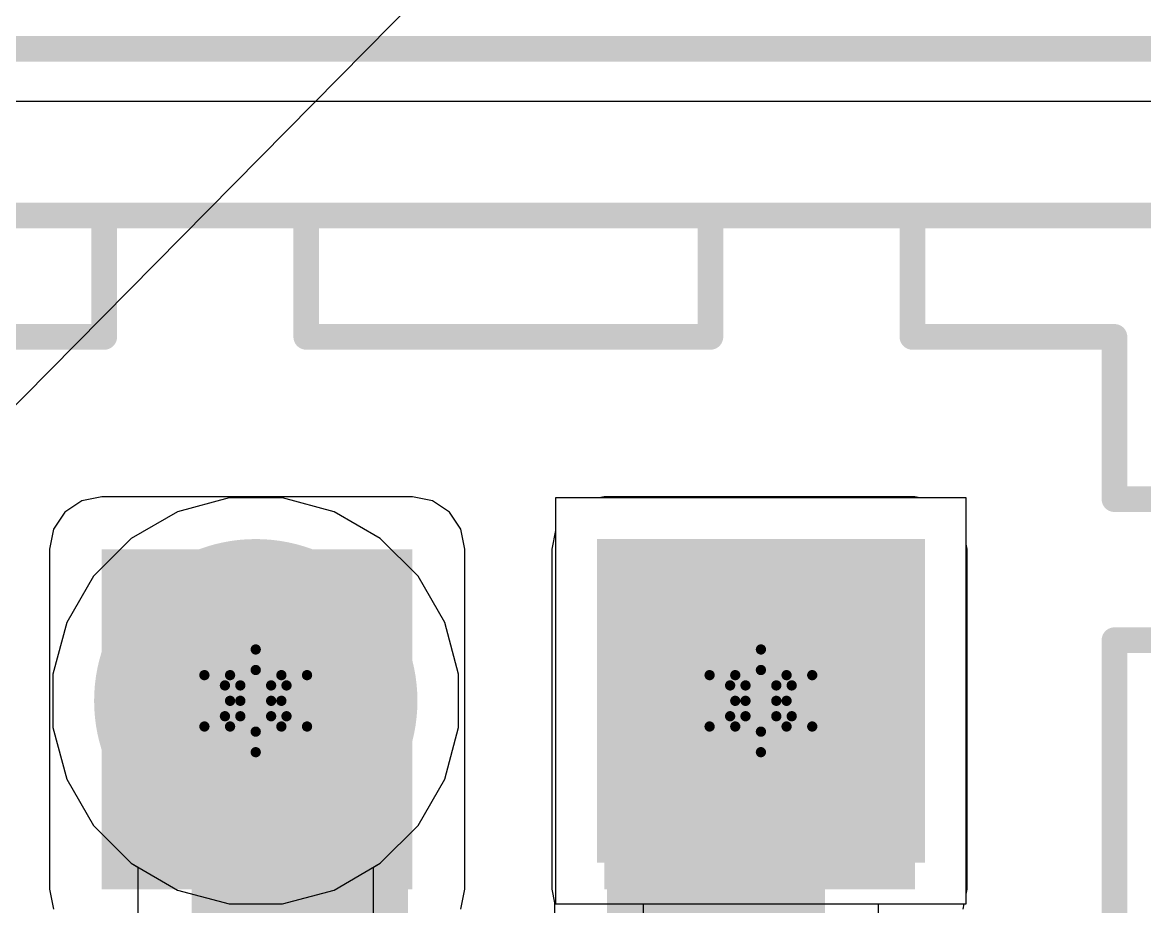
# Model space of a CAD drawing. Header units: inches. Extents: x 0 to 208, y 0 to 213.
# Drawn here: x 0.9413 to 1.16, y 4.1637 to 4.3359 of the extents above; entities that cross this region are included whole.
import ezdxf

# ---------------------------------------------------------------- set-up
doc = ezdxf.new("R2010")
doc.units = ezdxf.units.IN
doc.header["$MEASUREMENT"] = 0
for name, color, linetype in [('Board_Outline', 216, 'Continuous'), ('Bottom Layer', 5, 'Continuous'), ('Bottom Solder', 6, 'Continuous'), ('Drill Drawing', 1, 'Continuous'), ('L2_GND1', 16, 'Continuous'), ('L3_SIG1', 76, 'Continuous'), ('L4_PWR', 90, 'Continuous'), ('L5_GND2', 156, 'Continuous'), ('L6_SIG2', 130, 'Continuous'), ('L7_GND3', 216, 'Continuous'), ('Multi-Layer', 9, 'Continuous'), ('Pad Holes', 156, 'Continuous'), ('Top Layer', 1, 'Continuous'), ('Top Overlay', 2, 'Continuous'), ('Top Solder', 216, 'Continuous')]:
    doc.layers.add(name, color=color, linetype=linetype)

# ---------------------------------------------------------------- blocks, each defined once
blk = doc.blocks.new('P____PAK_SO_8_B_114')
at = {"layer": 'Bottom Solder'}
blk.add_line((-0.01659, 0.08618), (-209.70349, 207.36439), dxfattribs=at)
blk = doc.blocks.new('HC_XH_2A_G_154')
at = {"layer": 'Bottom Layer'}
blk.add_hatch(color=5, dxfattribs=at).paths.add_polyline_path([(-0.07922, 0.02953), (-0.01922, 0.02953), (-0.01922, -0.02953), (-0.07922, -0.02953)])
h = blk.add_hatch(color=5, dxfattribs=at)
edge = h.paths.add_edge_path()
edge.add_arc((0.04921, 0), 0.02953, 0, 360)
at = {"layer": 'Bottom Solder'}
blk.add_hatch(color=6, dxfattribs=at).paths.add_polyline_path([(-0.08119, 0.0315), (-0.01725, 0.0315), (-0.01725, -0.0315), (-0.08119, -0.0315)])
h = blk.add_hatch(color=6, dxfattribs=at)
edge = h.paths.add_edge_path()
edge.add_arc((0.04921, 0), 0.0315, 0, 360)
at = {"layer": 'L2_GND1'}
blk.add_hatch(color=16, dxfattribs=at).paths.add_polyline_path([(-0.07922, 0.02953), (-0.01922, 0.02953), (-0.01922, -0.02953), (-0.07922, -0.02953)])
h = blk.add_hatch(color=16, dxfattribs=at)
edge = h.paths.add_edge_path()
edge.add_arc((0.04921, 0), 0.02953, 0, 360)
at = {"layer": 'L3_SIG1'}
blk.add_hatch(color=76, dxfattribs=at).paths.add_polyline_path([(-0.07922, 0.02953), (-0.01922, 0.02953), (-0.01922, -0.02953), (-0.07922, -0.02953)])
h = blk.add_hatch(color=76, dxfattribs=at)
edge = h.paths.add_edge_path()
edge.add_arc((0.04921, 0), 0.02953, 0, 360)
at = {"layer": 'L4_PWR'}
blk.add_hatch(color=90, dxfattribs=at).paths.add_polyline_path([(-0.07922, 0.02953), (-0.01922, 0.02953), (-0.01922, -0.02953), (-0.07922, -0.02953)])
h = blk.add_hatch(color=90, dxfattribs=at)
edge = h.paths.add_edge_path()
edge.add_arc((0.04921, 0), 0.02953, 0, 360)
at = {"layer": 'L5_GND2'}
blk.add_hatch(color=156, dxfattribs=at).paths.add_polyline_path([(-0.07922, 0.02953), (-0.01922, 0.02953), (-0.01922, -0.02953), (-0.07922, -0.02953)])
h = blk.add_hatch(color=156, dxfattribs=at)
edge = h.paths.add_edge_path()
edge.add_arc((0.04921, 0), 0.02953, 0, 360)
at = {"layer": 'L6_SIG2'}
blk.add_hatch(color=130, dxfattribs=at).paths.add_polyline_path([(-0.07922, 0.02953), (-0.01922, 0.02953), (-0.01922, -0.02953), (-0.07922, -0.02953)])
h = blk.add_hatch(color=130, dxfattribs=at)
edge = h.paths.add_edge_path()
edge.add_arc((0.04921, 0), 0.02953, 0, 360)
at = {"layer": 'L7_GND3'}
blk.add_hatch(color=216, dxfattribs=at).paths.add_polyline_path([(-0.07922, 0.02953), (-0.01922, 0.02953), (-0.01922, -0.02953), (-0.07922, -0.02953)])
h = blk.add_hatch(color=216, dxfattribs=at)
edge = h.paths.add_edge_path()
edge.add_arc((0.04921, 0), 0.02953, 0, 360)
at = {"layer": 'Multi-Layer'}
blk.add_hatch(color=9, dxfattribs=at).paths.add_polyline_path([(-0.07922, 0.02953), (-0.01922, 0.02953), (-0.01922, -0.02953), (-0.07922, -0.02953)])
h = blk.add_hatch(color=9, dxfattribs=at)
edge = h.paths.add_edge_path()
edge.add_arc((0.04921, 0), 0.02953, 0, 360)
at = {"layer": 'Pad Holes'}
h = blk.add_hatch(color=7, dxfattribs=at)
edge = h.paths.add_edge_path()
edge.add_arc((-0.04922, 0), 0.01772, 0, 360)
h = blk.add_hatch(color=7, dxfattribs=at)
edge = h.paths.add_edge_path()
edge.add_arc((0.04922, 0), 0.01772, 0, 360)
at = {"layer": 'Top Layer'}
blk.add_hatch(color=1, dxfattribs=at).paths.add_polyline_path([(-0.07922, 0.02953), (-0.01922, 0.02953), (-0.01922, -0.02953), (-0.07922, -0.02953)])
h = blk.add_hatch(color=1, dxfattribs=at)
edge = h.paths.add_edge_path()
edge.add_arc((0.04921, 0), 0.02953, 0, 360)
at = {"layer": 'Top Solder'}
blk.add_hatch(color=216, dxfattribs=at).paths.add_polyline_path([(-0.08119, 0.0315), (-0.01725, 0.0315), (-0.01725, -0.0315), (-0.08119, -0.0315)])
h = blk.add_hatch(color=216, dxfattribs=at)
edge = h.paths.add_edge_path()
edge.add_arc((0.04921, 0), 0.0315, 0, 360)
at = {"layer": 'Top Overlay'}
for points in [[(-0.11811, 0.11811, 0.005, 0.005, 0), (-0.11811, -0.01181, 0.005, 0.005, 0)], [(-0.11811, -0.01181, 0.005, 0.005, 0), (-0.14764, -0.01181, 0.005, 0.005, 0)], [(-0.11811, -0.03927, 0.005, 0.005, 0), (-0.14764, -0.03927, 0.005, 0.005, 0)], [(-0.11811, -0.03927, 0.005, 0.005, 0), (-0.11811, -0.07087, 0.005, 0.005, 0)], [(-0.07874, -0.07087, 0.005, 0.005, 0), (-0.11811, -0.07087, 0.005, 0.005, 0)], [(-0.07874, -0.07087, 0.005, 0.005, 0), (-0.07874, -0.09449, 0.005, 0.005, 0)], [(-0.03938, -0.07087, 0.005, 0.005, 0), (-0.03938, -0.09449, 0.005, 0.005, 0)], [(0.03937, -0.07087, 0.005, 0.005, 0), (-0.03938, -0.07087, 0.005, 0.005, 0)], [(0.03937, -0.07087, 0.005, 0.005, 0), (0.03937, -0.09449, 0.005, 0.005, 0)], [(0.11811, -0.07087, 0.005, 0.005, 0), (0.07874, -0.07087, 0.005, 0.005, 0)], [(0.07874, -0.07087, 0.005, 0.005, 0), (0.07874, -0.09449, 0.005, 0.005, 0)], [(0.14764, -0.09449, 0.005, 0.005, 0), (-0.14764, -0.09449, 0.005, 0.005, 0)]]:
    blk.add_lwpolyline(points, format="xyseb", dxfattribs=at)
for points in [[(-0.11936, -0.01181, 0.0025, 0.0025, 1), (-0.11686, -0.01181, 0.0025, 0.0025, 1)], [(-0.11936, -0.01181, 0.0025, 0.0025, 1), (-0.11686, -0.01181, 0.0025, 0.0025, 1)], [(-0.11936, -0.03927, 0.0025, 0.0025, 1), (-0.11686, -0.03927, 0.0025, 0.0025, 1)], [(-0.11936, -0.03927, 0.0025, 0.0025, 1), (-0.11686, -0.03927, 0.0025, 0.0025, 1)], [(-0.11936, -0.07087, 0.0025, 0.0025, 1), (-0.11686, -0.07087, 0.0025, 0.0025, 1)], [(-0.11936, -0.07087, 0.0025, 0.0025, 1), (-0.11686, -0.07087, 0.0025, 0.0025, 1)], [(-0.07999, -0.07087, 0.0025, 0.0025, 1), (-0.07749, -0.07087, 0.0025, 0.0025, 1)], [(-0.07999, -0.07087, 0.0025, 0.0025, 1), (-0.07749, -0.07087, 0.0025, 0.0025, 1)], [(-0.04063, -0.07087, 0.0025, 0.0025, 1), (-0.03813, -0.07087, 0.0025, 0.0025, 1)], [(-0.04063, -0.07087, 0.0025, 0.0025, 1), (-0.03813, -0.07087, 0.0025, 0.0025, 1)], [(0.03812, -0.07087, 0.0025, 0.0025, 1), (0.04062, -0.07087, 0.0025, 0.0025, 1)], [(0.03812, -0.07087, 0.0025, 0.0025, 1), (0.04062, -0.07087, 0.0025, 0.0025, 1)], [(0.07749, -0.07087, 0.0025, 0.0025, 1), (0.07999, -0.07087, 0.0025, 0.0025, 1)], [(0.07749, -0.07087, 0.0025, 0.0025, 1), (0.07999, -0.07087, 0.0025, 0.0025, 1)], [(-0.07999, -0.09449, 0.0025, 0.0025, 1), (-0.07749, -0.09449, 0.0025, 0.0025, 1)], [(-0.04063, -0.09449, 0.0025, 0.0025, 1), (-0.03813, -0.09449, 0.0025, 0.0025, 1)], [(0.03812, -0.09449, 0.0025, 0.0025, 1), (0.04062, -0.09449, 0.0025, 0.0025, 1)], [(0.07749, -0.09449, 0.0025, 0.0025, 1), (0.07999, -0.09449, 0.0025, 0.0025, 1)]]:
    blk.add_lwpolyline(points, format="xyseb", close=True, dxfattribs=at)

msp = doc.modelspace()

# ---------------------------------------------------------------- hatches: boundary and pattern name
at = {"layer": 'Bottom Layer'}
for points in [[(1.01731, 4.23329), (0.95678, 4.23329), (0.95678, 4.16709), (1.01731, 4.16709)], [(1.05469, 4.16709), (1.11522, 4.16709), (1.11522, 4.23329), (1.05469, 4.23329)], [(1.01645, 4.12561), (1.01645, 4.22465), (0.98645, 4.22465), (0.98645, 4.12561)], [(1.08522, 4.12561), (1.08522, 4.22465), (1.05522, 4.22465), (1.05522, 4.12561)]]:
    msp.add_hatch(color=5, dxfattribs=at).paths.add_polyline_path(points)

# ---------------------------------------------------------------- linework, layer by layer
at = {"layer": 'Board_Outline'}
msp.add_lwpolyline([(0, 4.33071, 0.005, 0.005, 0), (5.90551, 4.33071, 0.005, 0.005, 0)], format="xyseb", dxfattribs=at)
at = {"layer": 'Bottom Layer'}
for p, q in [((0.0102, 4.32051), (1.5866, 4.32051)), ((0.95288, 4.24271), (0.94957, 4.2405)), ((0.95678, 4.24349), (0.95288, 4.24271)), ((1.01731, 4.24349), (0.95678, 4.24349)), ((1.02122, 4.24271), (1.01731, 4.24349)), ((1.02452, 4.2405), (1.02122, 4.24271)), ((1.0537, 4.24329), (1.04522, 4.24329)), ((1.04522, 4.24329), (1.04522, 4.23695)), ((1.05469, 4.24349), (1.0537, 4.24329)), ((1.11522, 4.24349), (1.05469, 4.24349)), ((1.11621, 4.24329), (1.11522, 4.24349)), ((1.12522, 4.24329), (1.11621, 4.24329)), ((1.12522, 4.23428), (1.12522, 4.24329)), ((0.94957, 4.2405), (0.94736, 4.2372)), ((1.02673, 4.2372), (1.02452, 4.2405)), ((0.94736, 4.2372), (0.94659, 4.23329)), ((1.02751, 4.23329), (1.02673, 4.2372)), ((1.04522, 4.23695), (1.04449, 4.23329)), ((0.94659, 4.23329), (0.94659, 4.16709)), ((1.02751, 4.16709), (1.02751, 4.23329)), ((1.04449, 4.23329), (1.04449, 4.16709)), ((1.12541, 4.23329), (1.12522, 4.23428)), ((1.12541, 4.16709), (1.12541, 4.23329)), ((0.94659, 4.16709), (0.94736, 4.16318)), ((1.02673, 4.16318), (1.02751, 4.16709)), ((1.04449, 4.16709), (1.04502, 4.16441)), ((1.12522, 4.1661), (1.12541, 4.16709)), ((1.12522, 4.16424), (1.12522, 4.1661)), ((1.04502, 4.16441), (1.04502, 4.12561)), ((1.12464, 4.16318), (1.12485, 4.16424)), ((1.12485, 4.16424), (1.12522, 4.16424))]:
    msp.add_line(p, q, dxfattribs=at)
at = {"layer": 'Drill Drawing'}
for points in [[(0.98178, 4.20877, 0.002, 0.002, 0), (0.98678, 4.21377, 0.002, 0.002, 0)], [(0.98678, 4.21377, 0.002, 0.002, 0), (0.99178, 4.20877, 0.002, 0.002, 0)], [(1.08022, 4.20877, 0.002, 0.002, 0), (1.08522, 4.21377, 0.002, 0.002, 0)], [(1.08522, 4.21377, 0.002, 0.002, 0), (1.09022, 4.20877, 0.002, 0.002, 0)], [(0.97678, 4.20877, 0.002, 0.002, 0), (0.98178, 4.20377, 0.002, 0.002, 0)], [(0.97678, 4.20877, 0.002, 0.002, 0), (0.98178, 4.20877, 0.002, 0.002, 0)], [(0.98378, 4.20677, 0.002, 0.002, 0), (0.98678, 4.20977, 0.002, 0.002, 0)], [(0.98678, 4.20977, 0.002, 0.002, 0), (0.98978, 4.20677, 0.002, 0.002, 0)], [(0.99178, 4.20877, 0.002, 0.002, 0), (0.99678, 4.20877, 0.002, 0.002, 0)], [(0.99178, 4.20377, 0.002, 0.002, 0), (0.99678, 4.20877, 0.002, 0.002, 0)], [(1.07522, 4.20877, 0.002, 0.002, 0), (1.08022, 4.20377, 0.002, 0.002, 0)], [(1.07522, 4.20877, 0.002, 0.002, 0), (1.08022, 4.20877, 0.002, 0.002, 0)], [(1.08222, 4.20677, 0.002, 0.002, 0), (1.08522, 4.20977, 0.002, 0.002, 0)], [(1.08522, 4.20977, 0.002, 0.002, 0), (1.08822, 4.20677, 0.002, 0.002, 0)], [(1.09022, 4.20877, 0.002, 0.002, 0), (1.09522, 4.20877, 0.002, 0.002, 0)], [(1.09022, 4.20377, 0.002, 0.002, 0), (1.09522, 4.20877, 0.002, 0.002, 0)], [(0.98078, 4.20677, 0.002, 0.002, 0), (0.98378, 4.20377, 0.002, 0.002, 0)], [(0.98078, 4.20677, 0.002, 0.002, 0), (0.98378, 4.20677, 0.002, 0.002, 0)], [(0.98978, 4.20677, 0.002, 0.002, 0), (0.99278, 4.20677, 0.002, 0.002, 0)], [(0.98978, 4.20377, 0.002, 0.002, 0), (0.99278, 4.20677, 0.002, 0.002, 0)], [(1.07922, 4.20677, 0.002, 0.002, 0), (1.08222, 4.20377, 0.002, 0.002, 0)], [(1.07922, 4.20677, 0.002, 0.002, 0), (1.08222, 4.20677, 0.002, 0.002, 0)], [(1.08822, 4.20677, 0.002, 0.002, 0), (1.09122, 4.20677, 0.002, 0.002, 0)], [(1.08822, 4.20377, 0.002, 0.002, 0), (1.09122, 4.20677, 0.002, 0.002, 0)], [(0.97678, 4.19877, 0.002, 0.002, 0), (0.98178, 4.20377, 0.002, 0.002, 0)], [(0.98078, 4.20077, 0.002, 0.002, 0), (0.98378, 4.20377, 0.002, 0.002, 0)], [(0.98978, 4.20377, 0.002, 0.002, 0), (0.99278, 4.20077, 0.002, 0.002, 0)], [(0.99178, 4.20377, 0.002, 0.002, 0), (0.99678, 4.19877, 0.002, 0.002, 0)], [(1.07522, 4.19877, 0.002, 0.002, 0), (1.08022, 4.20377, 0.002, 0.002, 0)], [(1.07922, 4.20077, 0.002, 0.002, 0), (1.08222, 4.20377, 0.002, 0.002, 0)], [(1.08822, 4.20377, 0.002, 0.002, 0), (1.09122, 4.20077, 0.002, 0.002, 0)], [(1.09022, 4.20377, 0.002, 0.002, 0), (1.09522, 4.19877, 0.002, 0.002, 0)], [(0.98078, 4.20077, 0.002, 0.002, 0), (0.98378, 4.20077, 0.002, 0.002, 0)], [(0.98378, 4.20077, 0.002, 0.002, 0), (0.98678, 4.19777, 0.002, 0.002, 0)], [(0.98678, 4.19777, 0.002, 0.002, 0), (0.98978, 4.20077, 0.002, 0.002, 0)], [(0.98978, 4.20077, 0.002, 0.002, 0), (0.99278, 4.20077, 0.002, 0.002, 0)], [(1.07922, 4.20077, 0.002, 0.002, 0), (1.08222, 4.20077, 0.002, 0.002, 0)], [(1.08222, 4.20077, 0.002, 0.002, 0), (1.08522, 4.19777, 0.002, 0.002, 0)], [(1.08522, 4.19777, 0.002, 0.002, 0), (1.08822, 4.20077, 0.002, 0.002, 0)], [(1.08822, 4.20077, 0.002, 0.002, 0), (1.09122, 4.20077, 0.002, 0.002, 0)], [(0.97678, 4.19877, 0.002, 0.002, 0), (0.98178, 4.19877, 0.002, 0.002, 0)], [(0.98178, 4.19877, 0.002, 0.002, 0), (0.98678, 4.19377, 0.002, 0.002, 0)], [(0.98678, 4.19377, 0.002, 0.002, 0), (0.99178, 4.19877, 0.002, 0.002, 0)], [(0.99178, 4.19877, 0.002, 0.002, 0), (0.99678, 4.19877, 0.002, 0.002, 0)], [(1.07522, 4.19877, 0.002, 0.002, 0), (1.08022, 4.19877, 0.002, 0.002, 0)], [(1.08022, 4.19877, 0.002, 0.002, 0), (1.08522, 4.19377, 0.002, 0.002, 0)], [(1.08522, 4.19377, 0.002, 0.002, 0), (1.09022, 4.19877, 0.002, 0.002, 0)], [(1.09022, 4.19877, 0.002, 0.002, 0), (1.09522, 4.19877, 0.002, 0.002, 0)]]:
    msp.add_lwpolyline(points, format="xyseb", dxfattribs=at)
for points in [[(0.98628, 4.21377, 0.001, 0.001, 1), (0.98728, 4.21377, 0.001, 0.001, 1)], [(0.98628, 4.21377, 0.001, 0.001, 1), (0.98728, 4.21377, 0.001, 0.001, 1)], [(1.08472, 4.21377, 0.001, 0.001, 1), (1.08572, 4.21377, 0.001, 0.001, 1)], [(1.08472, 4.21377, 0.001, 0.001, 1), (1.08572, 4.21377, 0.001, 0.001, 1)], [(0.97628, 4.20877, 0.001, 0.001, 1), (0.97728, 4.20877, 0.001, 0.001, 1)], [(0.97628, 4.20877, 0.001, 0.001, 1), (0.97728, 4.20877, 0.001, 0.001, 1)], [(0.98128, 4.20877, 0.001, 0.001, 1), (0.98228, 4.20877, 0.001, 0.001, 1)], [(0.98128, 4.20877, 0.001, 0.001, 1), (0.98228, 4.20877, 0.001, 0.001, 1)], [(0.98628, 4.20977, 0.001, 0.001, 1), (0.98728, 4.20977, 0.001, 0.001, 1)], [(0.98628, 4.20977, 0.001, 0.001, 1), (0.98728, 4.20977, 0.001, 0.001, 1)], [(0.99128, 4.20877, 0.001, 0.001, 1), (0.99228, 4.20877, 0.001, 0.001, 1)], [(0.99128, 4.20877, 0.001, 0.001, 1), (0.99228, 4.20877, 0.001, 0.001, 1)], [(0.99628, 4.20877, 0.001, 0.001, 1), (0.99728, 4.20877, 0.001, 0.001, 1)], [(0.99628, 4.20877, 0.001, 0.001, 1), (0.99728, 4.20877, 0.001, 0.001, 1)], [(1.07472, 4.20877, 0.001, 0.001, 1), (1.07572, 4.20877, 0.001, 0.001, 1)], [(1.07472, 4.20877, 0.001, 0.001, 1), (1.07572, 4.20877, 0.001, 0.001, 1)], [(1.07972, 4.20877, 0.001, 0.001, 1), (1.08072, 4.20877, 0.001, 0.001, 1)], [(1.07972, 4.20877, 0.001, 0.001, 1), (1.08072, 4.20877, 0.001, 0.001, 1)], [(1.08472, 4.20977, 0.001, 0.001, 1), (1.08572, 4.20977, 0.001, 0.001, 1)], [(1.08472, 4.20977, 0.001, 0.001, 1), (1.08572, 4.20977, 0.001, 0.001, 1)], [(1.08972, 4.20877, 0.001, 0.001, 1), (1.09072, 4.20877, 0.001, 0.001, 1)], [(1.08972, 4.20877, 0.001, 0.001, 1), (1.09072, 4.20877, 0.001, 0.001, 1)], [(1.09472, 4.20877, 0.001, 0.001, 1), (1.09572, 4.20877, 0.001, 0.001, 1)], [(1.09472, 4.20877, 0.001, 0.001, 1), (1.09572, 4.20877, 0.001, 0.001, 1)], [(0.98028, 4.20677, 0.001, 0.001, 1), (0.98128, 4.20677, 0.001, 0.001, 1)], [(0.98028, 4.20677, 0.001, 0.001, 1), (0.98128, 4.20677, 0.001, 0.001, 1)], [(0.98328, 4.20677, 0.001, 0.001, 1), (0.98428, 4.20677, 0.001, 0.001, 1)], [(0.98328, 4.20677, 0.001, 0.001, 1), (0.98428, 4.20677, 0.001, 0.001, 1)], [(0.98928, 4.20677, 0.001, 0.001, 1), (0.99028, 4.20677, 0.001, 0.001, 1)], [(0.98928, 4.20677, 0.001, 0.001, 1), (0.99028, 4.20677, 0.001, 0.001, 1)], [(0.99228, 4.20677, 0.001, 0.001, 1), (0.99328, 4.20677, 0.001, 0.001, 1)], [(0.99228, 4.20677, 0.001, 0.001, 1), (0.99328, 4.20677, 0.001, 0.001, 1)], [(1.07872, 4.20677, 0.001, 0.001, 1), (1.07972, 4.20677, 0.001, 0.001, 1)], [(1.07872, 4.20677, 0.001, 0.001, 1), (1.07972, 4.20677, 0.001, 0.001, 1)], [(1.08172, 4.20677, 0.001, 0.001, 1), (1.08272, 4.20677, 0.001, 0.001, 1)], [(1.08172, 4.20677, 0.001, 0.001, 1), (1.08272, 4.20677, 0.001, 0.001, 1)], [(1.08772, 4.20677, 0.001, 0.001, 1), (1.08872, 4.20677, 0.001, 0.001, 1)], [(1.08772, 4.20677, 0.001, 0.001, 1), (1.08872, 4.20677, 0.001, 0.001, 1)], [(1.09072, 4.20677, 0.001, 0.001, 1), (1.09172, 4.20677, 0.001, 0.001, 1)], [(1.09072, 4.20677, 0.001, 0.001, 1), (1.09172, 4.20677, 0.001, 0.001, 1)], [(0.98128, 4.20377, 0.001, 0.001, 1), (0.98228, 4.20377, 0.001, 0.001, 1)], [(0.98128, 4.20377, 0.001, 0.001, 1), (0.98228, 4.20377, 0.001, 0.001, 1)], [(0.98328, 4.20377, 0.001, 0.001, 1), (0.98428, 4.20377, 0.001, 0.001, 1)], [(0.98328, 4.20377, 0.001, 0.001, 1), (0.98428, 4.20377, 0.001, 0.001, 1)], [(0.98928, 4.20377, 0.001, 0.001, 1), (0.99028, 4.20377, 0.001, 0.001, 1)], [(0.98928, 4.20377, 0.001, 0.001, 1), (0.99028, 4.20377, 0.001, 0.001, 1)], [(0.99128, 4.20377, 0.001, 0.001, 1), (0.99228, 4.20377, 0.001, 0.001, 1)], [(0.99128, 4.20377, 0.001, 0.001, 1), (0.99228, 4.20377, 0.001, 0.001, 1)], [(1.07972, 4.20377, 0.001, 0.001, 1), (1.08072, 4.20377, 0.001, 0.001, 1)], [(1.07972, 4.20377, 0.001, 0.001, 1), (1.08072, 4.20377, 0.001, 0.001, 1)], [(1.08172, 4.20377, 0.001, 0.001, 1), (1.08272, 4.20377, 0.001, 0.001, 1)], [(1.08172, 4.20377, 0.001, 0.001, 1), (1.08272, 4.20377, 0.001, 0.001, 1)], [(1.08772, 4.20377, 0.001, 0.001, 1), (1.08872, 4.20377, 0.001, 0.001, 1)], [(1.08772, 4.20377, 0.001, 0.001, 1), (1.08872, 4.20377, 0.001, 0.001, 1)], [(1.08972, 4.20377, 0.001, 0.001, 1), (1.09072, 4.20377, 0.001, 0.001, 1)], [(1.08972, 4.20377, 0.001, 0.001, 1), (1.09072, 4.20377, 0.001, 0.001, 1)], [(0.98028, 4.20077, 0.001, 0.001, 1), (0.98128, 4.20077, 0.001, 0.001, 1)], [(0.98028, 4.20077, 0.001, 0.001, 1), (0.98128, 4.20077, 0.001, 0.001, 1)], [(0.98328, 4.20077, 0.001, 0.001, 1), (0.98428, 4.20077, 0.001, 0.001, 1)], [(0.98328, 4.20077, 0.001, 0.001, 1), (0.98428, 4.20077, 0.001, 0.001, 1)], [(0.98928, 4.20077, 0.001, 0.001, 1), (0.99028, 4.20077, 0.001, 0.001, 1)], [(0.98928, 4.20077, 0.001, 0.001, 1), (0.99028, 4.20077, 0.001, 0.001, 1)], [(0.99228, 4.20077, 0.001, 0.001, 1), (0.99328, 4.20077, 0.001, 0.001, 1)], [(0.99228, 4.20077, 0.001, 0.001, 1), (0.99328, 4.20077, 0.001, 0.001, 1)], [(1.07872, 4.20077, 0.001, 0.001, 1), (1.07972, 4.20077, 0.001, 0.001, 1)], [(1.07872, 4.20077, 0.001, 0.001, 1), (1.07972, 4.20077, 0.001, 0.001, 1)], [(1.08172, 4.20077, 0.001, 0.001, 1), (1.08272, 4.20077, 0.001, 0.001, 1)], [(1.08172, 4.20077, 0.001, 0.001, 1), (1.08272, 4.20077, 0.001, 0.001, 1)], [(1.08772, 4.20077, 0.001, 0.001, 1), (1.08872, 4.20077, 0.001, 0.001, 1)], [(1.08772, 4.20077, 0.001, 0.001, 1), (1.08872, 4.20077, 0.001, 0.001, 1)], [(1.09072, 4.20077, 0.001, 0.001, 1), (1.09172, 4.20077, 0.001, 0.001, 1)], [(1.09072, 4.20077, 0.001, 0.001, 1), (1.09172, 4.20077, 0.001, 0.001, 1)], [(0.97628, 4.19877, 0.001, 0.001, 1), (0.97728, 4.19877, 0.001, 0.001, 1)], [(0.97628, 4.19877, 0.001, 0.001, 1), (0.97728, 4.19877, 0.001, 0.001, 1)], [(0.98128, 4.19877, 0.001, 0.001, 1), (0.98228, 4.19877, 0.001, 0.001, 1)], [(0.98128, 4.19877, 0.001, 0.001, 1), (0.98228, 4.19877, 0.001, 0.001, 1)], [(0.98628, 4.19777, 0.001, 0.001, 1), (0.98728, 4.19777, 0.001, 0.001, 1)], [(0.98628, 4.19777, 0.001, 0.001, 1), (0.98728, 4.19777, 0.001, 0.001, 1)], [(0.99128, 4.19877, 0.001, 0.001, 1), (0.99228, 4.19877, 0.001, 0.001, 1)], [(0.99128, 4.19877, 0.001, 0.001, 1), (0.99228, 4.19877, 0.001, 0.001, 1)], [(0.99628, 4.19877, 0.001, 0.001, 1), (0.99728, 4.19877, 0.001, 0.001, 1)], [(0.99628, 4.19877, 0.001, 0.001, 1), (0.99728, 4.19877, 0.001, 0.001, 1)], [(1.07472, 4.19877, 0.001, 0.001, 1), (1.07572, 4.19877, 0.001, 0.001, 1)], [(1.07472, 4.19877, 0.001, 0.001, 1), (1.07572, 4.19877, 0.001, 0.001, 1)], [(1.07972, 4.19877, 0.001, 0.001, 1), (1.08072, 4.19877, 0.001, 0.001, 1)], [(1.07972, 4.19877, 0.001, 0.001, 1), (1.08072, 4.19877, 0.001, 0.001, 1)], [(1.08472, 4.19777, 0.001, 0.001, 1), (1.08572, 4.19777, 0.001, 0.001, 1)], [(1.08472, 4.19777, 0.001, 0.001, 1), (1.08572, 4.19777, 0.001, 0.001, 1)], [(1.08972, 4.19877, 0.001, 0.001, 1), (1.09072, 4.19877, 0.001, 0.001, 1)], [(1.08972, 4.19877, 0.001, 0.001, 1), (1.09072, 4.19877, 0.001, 0.001, 1)], [(1.09472, 4.19877, 0.001, 0.001, 1), (1.09572, 4.19877, 0.001, 0.001, 1)], [(1.09472, 4.19877, 0.001, 0.001, 1), (1.09572, 4.19877, 0.001, 0.001, 1)], [(0.98628, 4.19377, 0.001, 0.001, 1), (0.98728, 4.19377, 0.001, 0.001, 1)], [(0.98628, 4.19377, 0.001, 0.001, 1), (0.98728, 4.19377, 0.001, 0.001, 1)], [(1.08472, 4.19377, 0.001, 0.001, 1), (1.08572, 4.19377, 0.001, 0.001, 1)], [(1.08472, 4.19377, 0.001, 0.001, 1), (1.08572, 4.19377, 0.001, 0.001, 1)]]:
    msp.add_lwpolyline(points, format="xyseb", close=True, dxfattribs=at)
at = {"layer": 'L2_GND1'}
for p, q in [((0.0102, 4.32051), (1.5866, 4.32051)), ((0.98158, 4.24329), (0.97153, 4.2406)), ((0.99199, 4.24329), (0.98158, 4.24329)), ((1.00204, 4.2406), (0.99199, 4.24329)), ((1.12522, 4.24329), (1.04522, 4.24329)), ((1.04522, 4.24329), (1.04522, 4.16424)), ((1.12522, 4.16424), (1.12522, 4.24329)), ((0.97153, 4.2406), (0.96252, 4.2354)), ((1.01106, 4.2354), (1.00204, 4.2406)), ((0.96252, 4.2354), (0.95516, 4.22804)), ((1.01842, 4.22804), (1.01106, 4.2354)), ((0.95516, 4.22804), (0.94995, 4.21902)), ((1.02362, 4.21902), (1.01842, 4.22804)), ((0.94995, 4.21902), (0.94726, 4.20897)), ((1.02631, 4.20897), (1.02362, 4.21902)), ((0.94726, 4.20897), (0.94726, 4.19856)), ((1.02631, 4.19856), (1.02631, 4.20897)), ((0.94726, 4.19856), (0.94995, 4.18851)), ((1.02362, 4.18851), (1.02631, 4.19856)), ((0.94995, 4.18851), (0.95516, 4.1795)), ((1.01842, 4.1795), (1.02362, 4.18851)), ((0.95516, 4.1795), (0.96252, 4.17214)), ((1.01106, 4.17214), (1.01842, 4.1795)), ((0.96252, 4.17214), (0.97153, 4.16693)), ((1.00204, 4.16693), (1.01106, 4.17214)), ((0.97153, 4.16693), (0.98158, 4.16424)), ((0.99199, 4.16424), (1.00204, 4.16693)), ((0.98158, 4.16424), (0.99199, 4.16424)), ((1.04522, 4.16424), (1.12522, 4.16424))]:
    msp.add_line(p, q, dxfattribs=at)
at = {"layer": 'L3_SIG1'}
for p, q in [((0.0102, 4.32051), (1.5866, 4.32051)), ((0.98158, 4.24329), (0.97153, 4.2406)), ((0.99199, 4.24329), (0.98158, 4.24329)), ((1.00204, 4.2406), (0.99199, 4.24329)), ((1.12522, 4.24329), (1.04522, 4.24329)), ((1.04522, 4.24329), (1.04522, 4.16424)), ((1.12522, 4.16424), (1.12522, 4.24329)), ((0.97153, 4.2406), (0.96252, 4.2354)), ((1.01106, 4.2354), (1.00204, 4.2406)), ((0.96252, 4.2354), (0.95516, 4.22804)), ((1.01842, 4.22804), (1.01106, 4.2354)), ((0.95516, 4.22804), (0.94995, 4.21902)), ((1.02362, 4.21902), (1.01842, 4.22804)), ((0.94995, 4.21902), (0.94726, 4.20897)), ((1.02631, 4.20897), (1.02362, 4.21902)), ((0.94726, 4.20897), (0.94726, 4.19856)), ((1.02631, 4.19856), (1.02631, 4.20897)), ((0.94726, 4.19856), (0.94995, 4.18851)), ((1.02362, 4.18851), (1.02631, 4.19856)), ((0.94995, 4.18851), (0.95516, 4.1795)), ((1.01842, 4.1795), (1.02362, 4.18851)), ((0.95516, 4.1795), (0.96252, 4.17214)), ((1.01106, 4.17214), (1.01842, 4.1795)), ((0.96252, 4.17214), (0.97153, 4.16693)), ((1.00204, 4.16693), (1.01106, 4.17214)), ((0.97153, 4.16693), (0.98158, 4.16424)), ((0.99199, 4.16424), (1.00204, 4.16693)), ((0.98158, 4.16424), (0.99199, 4.16424)), ((1.04522, 4.16424), (1.12522, 4.16424))]:
    msp.add_line(p, q, dxfattribs=at)
at = {"layer": 'L4_PWR'}
for p, q in [((0.0102, 4.32051), (1.5866, 4.32051)), ((0.98158, 4.24329), (0.97153, 4.2406)), ((0.99199, 4.24329), (0.98158, 4.24329)), ((1.00204, 4.2406), (0.99199, 4.24329)), ((1.12522, 4.24329), (1.04522, 4.24329)), ((1.04522, 4.24329), (1.04522, 4.16424)), ((1.12522, 4.16424), (1.12522, 4.24329)), ((0.97153, 4.2406), (0.96252, 4.2354)), ((1.01106, 4.2354), (1.00204, 4.2406)), ((0.96252, 4.2354), (0.95516, 4.22804)), ((1.01842, 4.22804), (1.01106, 4.2354)), ((0.95516, 4.22804), (0.94995, 4.21902)), ((1.02362, 4.21902), (1.01842, 4.22804)), ((0.94995, 4.21902), (0.94726, 4.20897)), ((1.02631, 4.20897), (1.02362, 4.21902)), ((0.94726, 4.20897), (0.94726, 4.19856)), ((1.02631, 4.19856), (1.02631, 4.20897)), ((0.94726, 4.19856), (0.94995, 4.18851)), ((1.02362, 4.18851), (1.02631, 4.19856)), ((0.94995, 4.18851), (0.95516, 4.1795)), ((1.01842, 4.1795), (1.02362, 4.18851)), ((0.95516, 4.1795), (0.96252, 4.17214)), ((1.01106, 4.17214), (1.01842, 4.1795)), ((0.96252, 4.17214), (0.97153, 4.16693)), ((1.00204, 4.16693), (1.01106, 4.17214)), ((0.97153, 4.16693), (0.98158, 4.16424)), ((0.99199, 4.16424), (1.00204, 4.16693)), ((0.98158, 4.16424), (0.99199, 4.16424)), ((1.04522, 4.16424), (1.12522, 4.16424))]:
    msp.add_line(p, q, dxfattribs=at)
at = {"layer": 'L5_GND2'}
for p, q in [((0.0102, 4.32051), (1.5866, 4.32051)), ((0.98158, 4.24329), (0.97153, 4.2406)), ((0.99199, 4.24329), (0.98158, 4.24329)), ((1.00204, 4.2406), (0.99199, 4.24329)), ((1.12522, 4.24329), (1.04522, 4.24329)), ((1.04522, 4.24329), (1.04522, 4.16424)), ((1.12522, 4.16424), (1.12522, 4.24329)), ((0.97153, 4.2406), (0.96252, 4.2354)), ((1.01106, 4.2354), (1.00204, 4.2406)), ((0.96252, 4.2354), (0.95516, 4.22804)), ((1.01842, 4.22804), (1.01106, 4.2354)), ((0.95516, 4.22804), (0.94995, 4.21902)), ((1.02362, 4.21902), (1.01842, 4.22804)), ((0.94995, 4.21902), (0.94726, 4.20897)), ((1.02631, 4.20897), (1.02362, 4.21902)), ((0.94726, 4.20897), (0.94726, 4.19856)), ((1.02631, 4.19856), (1.02631, 4.20897)), ((0.94726, 4.19856), (0.94995, 4.18851)), ((1.02362, 4.18851), (1.02631, 4.19856)), ((0.94995, 4.18851), (0.95516, 4.1795)), ((1.01842, 4.1795), (1.02362, 4.18851)), ((0.95516, 4.1795), (0.96252, 4.17214)), ((1.01106, 4.17214), (1.01842, 4.1795)), ((0.96252, 4.17214), (0.97153, 4.16693)), ((1.00204, 4.16693), (1.01106, 4.17214)), ((0.97153, 4.16693), (0.98158, 4.16424)), ((0.99199, 4.16424), (1.00204, 4.16693)), ((0.98158, 4.16424), (0.99199, 4.16424)), ((1.04522, 4.16424), (1.12522, 4.16424))]:
    msp.add_line(p, q, dxfattribs=at)
at = {"layer": 'L6_SIG2'}
for p, q in [((0.0102, 4.32051), (1.5866, 4.32051)), ((0.98158, 4.24329), (0.97153, 4.2406)), ((0.99199, 4.24329), (0.98158, 4.24329)), ((1.00204, 4.2406), (0.99199, 4.24329)), ((1.12522, 4.24329), (1.04522, 4.24329)), ((1.04522, 4.24329), (1.04522, 4.16424)), ((1.12522, 4.16424), (1.12522, 4.24329)), ((0.97153, 4.2406), (0.96252, 4.2354)), ((1.01106, 4.2354), (1.00204, 4.2406)), ((0.96252, 4.2354), (0.95516, 4.22804)), ((1.01842, 4.22804), (1.01106, 4.2354)), ((0.95516, 4.22804), (0.94995, 4.21902)), ((1.02362, 4.21902), (1.01842, 4.22804)), ((0.94995, 4.21902), (0.94726, 4.20897)), ((1.02631, 4.20897), (1.02362, 4.21902)), ((0.94726, 4.20897), (0.94726, 4.19856)), ((1.02631, 4.19856), (1.02631, 4.20897)), ((0.94726, 4.19856), (0.94995, 4.18851)), ((1.02362, 4.18851), (1.02631, 4.19856)), ((0.94995, 4.18851), (0.95516, 4.1795)), ((1.01842, 4.1795), (1.02362, 4.18851)), ((0.95516, 4.1795), (0.96252, 4.17214)), ((1.01106, 4.17214), (1.01842, 4.1795)), ((0.96252, 4.17214), (0.97153, 4.16693)), ((1.00204, 4.16693), (1.01106, 4.17214)), ((0.97153, 4.16693), (0.98158, 4.16424)), ((0.99199, 4.16424), (1.00204, 4.16693)), ((0.98158, 4.16424), (0.99199, 4.16424)), ((1.04522, 4.16424), (1.12522, 4.16424))]:
    msp.add_line(p, q, dxfattribs=at)
at = {"layer": 'L7_GND3'}
for p, q in [((0.0102, 4.32051), (1.5866, 4.32051)), ((0.98158, 4.24329), (0.97153, 4.2406)), ((0.99199, 4.24329), (0.98158, 4.24329)), ((1.00204, 4.2406), (0.99199, 4.24329)), ((1.12522, 4.24329), (1.04522, 4.24329)), ((1.04522, 4.24329), (1.04522, 4.16424)), ((1.12522, 4.16424), (1.12522, 4.24329)), ((0.97153, 4.2406), (0.96252, 4.2354)), ((1.01106, 4.2354), (1.00204, 4.2406)), ((0.96252, 4.2354), (0.95516, 4.22804)), ((1.01842, 4.22804), (1.01106, 4.2354)), ((0.95516, 4.22804), (0.94995, 4.21902)), ((1.02362, 4.21902), (1.01842, 4.22804)), ((0.94995, 4.21902), (0.94726, 4.20897)), ((1.02631, 4.20897), (1.02362, 4.21902)), ((0.94726, 4.20897), (0.94726, 4.19856)), ((1.02631, 4.19856), (1.02631, 4.20897)), ((0.94726, 4.19856), (0.94995, 4.18851)), ((1.02362, 4.18851), (1.02631, 4.19856)), ((0.94995, 4.18851), (0.95516, 4.1795)), ((1.01842, 4.1795), (1.02362, 4.18851)), ((0.95516, 4.1795), (0.96252, 4.17214)), ((1.01106, 4.17214), (1.01842, 4.1795)), ((0.96252, 4.17214), (0.97153, 4.16693)), ((1.00204, 4.16693), (1.01106, 4.17214)), ((0.97153, 4.16693), (0.98158, 4.16424)), ((0.99199, 4.16424), (1.00204, 4.16693)), ((0.98158, 4.16424), (0.99199, 4.16424)), ((1.04522, 4.16424), (1.12522, 4.16424))]:
    msp.add_line(p, q, dxfattribs=at)
at = {"layer": 'Top Layer'}
for p, q in [((0.0102, 4.32051), (1.5866, 4.32051)), ((0.98158, 4.24329), (0.97153, 4.2406)), ((0.99199, 4.24329), (0.98158, 4.24329)), ((1.00204, 4.2406), (0.99199, 4.24329)), ((1.12522, 4.24329), (1.04522, 4.24329)), ((1.04522, 4.24329), (1.04522, 4.16424)), ((1.12522, 4.16424), (1.12522, 4.24329)), ((0.97153, 4.2406), (0.96252, 4.2354)), ((1.01106, 4.2354), (1.00204, 4.2406)), ((0.96252, 4.2354), (0.95516, 4.22804)), ((1.01842, 4.22804), (1.01106, 4.2354)), ((0.95516, 4.22804), (0.94995, 4.21902)), ((1.02362, 4.21902), (1.01842, 4.22804)), ((0.94995, 4.21902), (0.94726, 4.20897)), ((1.02631, 4.20897), (1.02362, 4.21902)), ((0.94726, 4.20897), (0.94726, 4.19856)), ((1.02631, 4.19856), (1.02631, 4.20897)), ((0.94726, 4.19856), (0.94995, 4.18851)), ((1.02362, 4.18851), (1.02631, 4.19856)), ((0.94995, 4.18851), (0.95516, 4.1795)), ((1.01842, 4.1795), (1.02362, 4.18851)), ((0.95516, 4.1795), (0.96252, 4.17214)), ((1.01106, 4.17214), (1.01842, 4.1795)), ((0.96252, 4.17214), (0.96384, 4.17137)), ((1.00972, 4.17137), (1.01106, 4.17214)), ((0.96384, 4.17137), (0.96384, 4.01458)), ((1.00972, 4.01458), (1.00972, 4.17137)), ((1.04522, 4.16424), (1.06228, 4.16424)), ((1.06228, 4.16424), (1.06228, 4.01458)), ((1.10816, 4.01458), (1.10816, 4.16424)), ((1.10816, 4.16424), (1.12522, 4.16424))]:
    msp.add_line(p, q, dxfattribs=at)
for points in [[(0.98678, 3.99083, 0.025, 0.025, 0), (0.98678, 4.20377, 0.025, 0.025, 0)], [(1.08522, 3.98884, 0.025, 0.025, 0), (1.08522, 4.20377, 0.025, 0.025, 0)]]:
    msp.add_lwpolyline(points, format="xyseb", dxfattribs=at)
for points in [[(0.98053, 4.20377, 0.0125, 0.0125, 1), (0.99303, 4.20377, 0.0125, 0.0125, 1)], [(1.07897, 4.20377, 0.0125, 0.0125, 1), (1.09147, 4.20377, 0.0125, 0.0125, 1)]]:
    msp.add_lwpolyline(points, format="xyseb", close=True, dxfattribs=at)

# ---------------------------------------------------------------- block references
for name, p, rotation in [('P____PAK_SO_8_B_114', (0.165, 3.548), 270), ('HC_XH_2A_G_154', (1.036, 4.20377), 180)]:
    msp.add_blockref(name, p, dxfattribs=dict(rotation=rotation))

doc.saveas('drawing.dxf')
